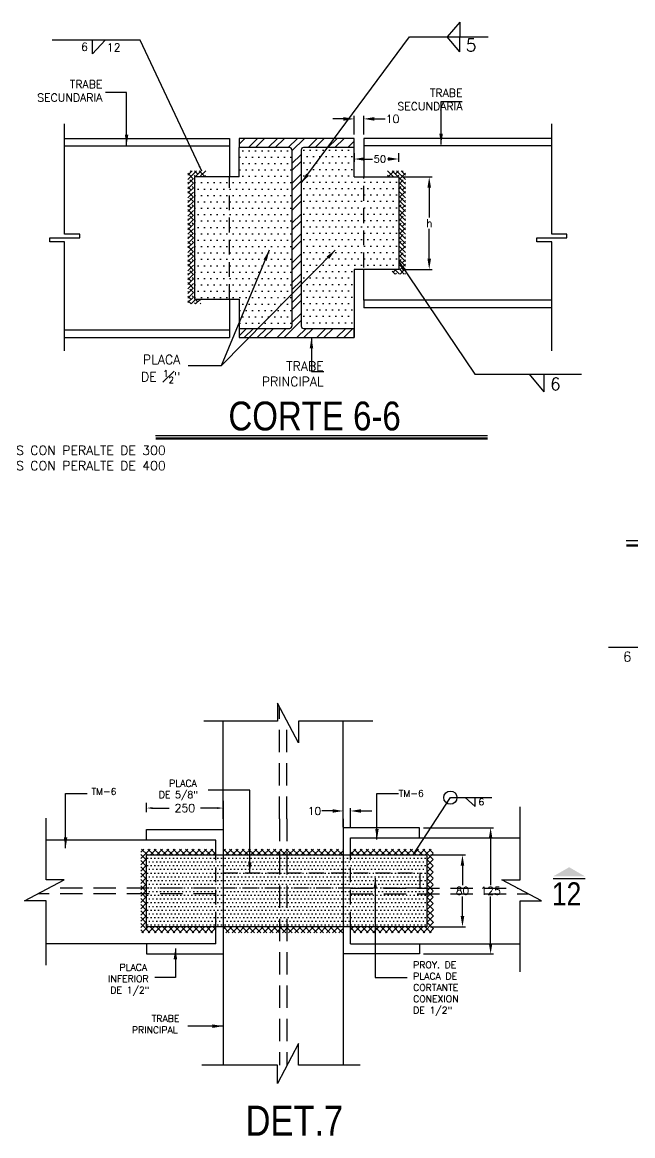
# Model space of a CAD drawing. Header units: millimetres. Extents: x -478 to -58, y -79 to 80.
# Drawn here: x -380.86 to -370.55, y 34.33 to 53.12 of the extents above; entities that cross this region are included whole.
import ezdxf

# ---------------------------------------------------------------- set-up
doc = ezdxf.new("R2010")
doc.units = ezdxf.units.MM
doc.header["$MEASUREMENT"] = 0
doc.linetypes.add('DASHED2', pattern=[0.375, 0.25, -0.125])
doc.layers.get('Defpoints').update_dxf_attribs({"color": 71})
for name, color, linetype in [('cimentacion', 2, 'Continuous'), ('L1', 1, 'Continuous'), ('MUROS', 4, 'Continuous'), ('PROY', 2, 'DASHED2'), ('texto', 5, 'Continuous')]:
    doc.layers.add(name, color=color, linetype=linetype)
doc.styles.add('GRAN', font='swissck.ttf', dxfattribs={"height": 0.3})
doc.styles.add('PEQ', font='simplex.shx', dxfattribs={"height": 0.09})
doc.styles.add('ROMANS', font='simplex.shx')
doc.dimstyles.new('STANDARD$0', dxfattribs={"dimtxt": 0.135, "dimasz": 0.095, "dimexe": 0.09, "dimexo": 0.05, "dimgap": 0.09, "dimtad": 0, "dimtih": 1, "dimtoh": 1, "dimdec": 0, "dimlfac": 100, "dimzin": 0, "dimdsep": 46, "dimtxsty": 'ROMANS', "dimcen": 0.09, "dimclrd": 1, "dimclre": 1, "dimclrt": 5, "dimadec": 0, "dimazin": 0, "dimtfac": 1, "dimtdec": 0, "dimtofl": 0, "dimtmove": 0, "dimatfit": 1, "dimfxl": 1, "dimtolj": 1, "dimtzin": 0, "dimarcsym": 0})
doc.dimstyles.new('STANDARD$7', dxfattribs={"dimtxt": 0.6, "dimasz": 0.09, "dimexe": 0.18, "dimexo": 0.0625, "dimgap": 0.09, "dimtad": 0, "dimtih": 1, "dimtoh": 1, "dimzin": 0, "dimdsep": 46, "dimtxsty": 'PEQ', "dimcen": 0.09, "dimclrd": 1, "dimclre": 1, "dimadec": 0, "dimazin": 0, "dimtfac": 1, "dimtdec": 4, "dimtofl": 0, "dimtmove": 0, "dimatfit": 1, "dimfxl": 1, "dimtolj": 1, "dimtzin": 0, "dimarcsym": 0})
pattern_1 = [(45, (-10.7751, -1.048785), (-0.053033009, 0.053033009), []), (135, (-10.7751, -1.048785), (-0.053033009, -0.053033009), [])]

# ---------------------------------------------------------------- blocks, each defined once
blk = doc.blocks.new('*D171')
at = {"layer": 'Defpoints', "color": 0}
for p in [(-374.504, 50.51), (-373.988, 50.51), (-374.504, 48.949)]:
    blk.add_point(p, dxfattribs=at)
at = {"layer": 'texto', "color": 1, "lineweight": -2}
for p, q in [((-374.441, 50.51), (-373.938, 50.51)), ((-373.988, 50.33), (-373.988, 49.827)), ((-373.988, 49.129), (-373.988, 49.632)), ((-374.441, 48.949), (-373.938, 48.949))]:
    blk.add_line(p, q, dxfattribs=at)
at = {"layer": 'texto', "color": 1}
for points in [[(-374.018, 50.33), (-373.958, 50.33), (-373.988, 50.51)], [(-374.018, 49.129), (-373.958, 49.129), (-373.988, 48.949)]]:
    blk.add_solid(points, dxfattribs=at)
at = {"layer": 'texto', "insert": (-373.988, 49.729), "char_height": 0.09, "attachment_point": 5, "style": 'PEQ'}
blk.add_mtext('\\A1;{\\H1.5x;h}', dxfattribs=at)
blk = doc.blocks.new('*D172')
at = {"layer": 'Defpoints', "color": 0}
for p in [(-375.256, 50.971), (-374.504, 50.971), (-374.504, 50.812)]:
    blk.add_point(p, dxfattribs=at)
at = {"layer": 'texto', "color": 1, "lineweight": -2}
for p, q in [((-375.256, 50.909), (-375.256, 50.762)), ((-375.076, 50.812), (-374.948, 50.812)), ((-374.684, 50.812), (-374.694, 50.812)), ((-374.504, 50.909), (-374.504, 50.762))]:
    blk.add_line(p, q, dxfattribs=at)
at = {"layer": 'texto', "color": 1}
for points in [[(-375.076, 50.842), (-375.076, 50.782), (-375.256, 50.812)], [(-374.684, 50.842), (-374.684, 50.782), (-374.504, 50.812)]]:
    blk.add_solid(points, dxfattribs=at)
at = {"layer": 'texto', "insert": (-374.821, 50.812), "char_height": 0.09, "attachment_point": 5, "style": 'PEQ'}
blk.add_mtext('\\A1;{\\H1.3333x;50}', dxfattribs=at)
blk = doc.blocks.new('*D173')
at = {"layer": 'Defpoints', "color": 0}
for p in [(-375.093, 51.489), (-375.256, 51.16), (-375.093, 51.16)]:
    blk.add_point(p, dxfattribs=at)
at = {"layer": 'texto', "color": 1, "lineweight": -2}
for p, q in [((-375.436, 51.489), (-375.616, 51.489)), ((-375.256, 51.223), (-375.256, 51.539)), ((-375.093, 51.223), (-375.093, 51.539)), ((-374.913, 51.489), (-374.733, 51.489))]:
    blk.add_line(p, q, dxfattribs=at)
at = {"layer": 'texto', "color": 1}
for points in [[(-375.436, 51.519), (-375.436, 51.459), (-375.256, 51.489)], [(-374.913, 51.519), (-374.913, 51.459), (-375.093, 51.489)]]:
    blk.add_solid(points, dxfattribs=at)
at = {"layer": 'texto', "insert": (-374.607, 51.489), "char_height": 0.09, "attachment_point": 5, "style": 'PEQ'}
blk.add_mtext('\\A1;{\\H1.5x;10}', dxfattribs=at)
blk = doc.blocks.new('*D218')
at = {"layer": 'Defpoints', "color": 0}
for p in [(-375.44, 39.811), (-375.44, 39.477), (-375.317, 39.477)]:
    blk.add_point(p, dxfattribs=at)
at = {"layer": 'texto', "color": 1, "lineweight": -2}
for p, q in [((-375.44, 39.539), (-375.44, 39.861)), ((-375.317, 39.539), (-375.317, 39.861)), ((-375.62, 39.811), (-375.8, 39.811)), ((-375.137, 39.811), (-374.957, 39.811))]:
    blk.add_line(p, q, dxfattribs=at)
at = {"layer": 'texto', "color": 1}
for points in [[(-375.62, 39.841), (-375.62, 39.781), (-375.44, 39.811)], [(-375.137, 39.841), (-375.137, 39.781), (-375.317, 39.811)]]:
    blk.add_solid(points, dxfattribs=at)
at = {"layer": 'texto', "insert": (-375.923, 39.811), "char_height": 0.09, "attachment_point": 5, "style": 'PEQ'}
blk.add_mtext('\\A1;{\\H1.4444x;10}', dxfattribs=at)
blk = doc.blocks.new('*D235')
at = {"layer": 'Defpoints', "color": 0}
for p in [(-377.468, 39.86), (-378.758, 39.743), (-377.468, 39.678)]:
    blk.add_point(p, dxfattribs=at)
at = {"layer": 'L1', "color": 1, "lineweight": -2}
for p, q in [((-378.758, 39.793), (-378.758, 39.95)), ((-378.663, 39.86), (-378.377, 39.86)), ((-377.563, 39.86), (-377.85, 39.86)), ((-377.468, 39.728), (-377.468, 39.95))]:
    blk.add_line(p, q, dxfattribs=at)
at = {"layer": 'L1', "color": 1}
for points in [[(-378.663, 39.876), (-378.663, 39.844), (-378.758, 39.86)], [(-377.563, 39.876), (-377.563, 39.844), (-377.468, 39.86)]]:
    blk.add_solid(points, dxfattribs=at)
at = {"layer": 'L1', "color": 5, "insert": (-378.113, 39.86), "char_height": 0.135, "attachment_point": 5, "style": 'ROMANS'}
blk.add_mtext('\\A1;250', dxfattribs=at)
blk = doc.blocks.new('*D236')
at = {"layer": 'Defpoints', "color": 0}
for p in [(-374.027, 39.068), (-373.427, 39.068), (-374.027, 37.857)]:
    blk.add_point(p, dxfattribs=at)
at = {"layer": 'texto', "color": 1, "lineweight": -2}
for p, q in [((-373.965, 39.068), (-373.377, 39.068)), ((-373.427, 38.888), (-373.427, 38.558)), ((-373.427, 38.037), (-373.427, 38.368)), ((-373.965, 37.857), (-373.377, 37.857))]:
    blk.add_line(p, q, dxfattribs=at)
at = {"layer": 'texto', "color": 1}
for points in [[(-373.457, 38.888), (-373.397, 38.888), (-373.427, 39.068)], [(-373.457, 38.037), (-373.397, 38.037), (-373.427, 37.857)]]:
    blk.add_solid(points, dxfattribs=at)
at = {"layer": 'texto', "insert": (-373.427, 38.463), "char_height": 0.09, "attachment_point": 5, "style": 'PEQ'}
blk.add_mtext('\\A1;{\\H1.4444x;80}', dxfattribs=at)
blk = doc.blocks.new('*D237')
at = {"layer": 'Defpoints', "color": 0}
for p in [(-374.15, 39.528), (-372.952, 39.528), (-374.15, 37.398)]:
    blk.add_point(p, dxfattribs=at)
at = {"layer": 'texto', "color": 1, "lineweight": -2}
for p, q in [((-374.087, 39.528), (-372.902, 39.528)), ((-372.952, 39.348), (-372.952, 38.56)), ((-372.952, 37.578), (-372.952, 38.365)), ((-374.087, 37.398), (-372.902, 37.398))]:
    blk.add_line(p, q, dxfattribs=at)
at = {"layer": 'texto', "color": 1}
for points in [[(-372.982, 39.348), (-372.922, 39.348), (-372.952, 39.528)], [(-372.982, 37.578), (-372.922, 37.578), (-372.952, 37.398)]]:
    blk.add_solid(points, dxfattribs=at)
at = {"layer": 'texto', "insert": (-372.952, 38.463), "char_height": 0.09, "attachment_point": 5, "style": 'PEQ'}
blk.add_mtext('\\A1;{\\H1.5x;125}', dxfattribs=at)

msp = doc.modelspace()

# ---------------------------------------------------------------- hatches: boundary and pattern name
at = {"layer": 'L1'}
h = msp.add_hatch(dxfattribs=at)
h.set_pattern_fill('STEEL', color=256, scale=1.8975, style=0)
h.set_pattern_definition([(45, (-939.0954, -218.67086), (-0.16771689, 0.16771689), []), (45, (-939.0954, -218.55227), (-0.16771689, 0.16771689), [])])
h.paths.add_polyline_path([(-375.25568, 51.16002), (-377.19757, 51.16002), (-377.19757, 51.00467), (-376.34314, 51.00467, -0.41421356), (-376.3043, 50.96583), (-376.3043, 47.99278, -0.41421356), (-376.34314, 47.95394), (-377.19757, 47.95394), (-377.19757, 47.79859), (-375.25568, 47.79859), (-375.25568, 47.95394), (-376.11011, 47.95394, -0.41421356), (-376.14895, 47.99278), (-376.14895, 50.96583, -0.41421356), (-376.11011, 51.00467), (-375.25568, 51.00467)])
h = msp.add_hatch(dxfattribs=at)
h.set_pattern_fill('DOTS', color=256, scale=1.725, style=0)
h.set_pattern_definition([(0, (-918.72956, -217.39262), (0.05390625, 0.1078125), [0, -0.1078125])])
h.paths.add_polyline_path([(-376.3043, 50.96583, 0.41421356), (-376.34314, 51.00467), (-377.19757, 51.00467), (-377.19757, 50.50953), (-377.3601, 50.50953), (-377.3601, 48.44908), (-377.19757, 48.44908), (-377.19757, 47.95394), (-376.34314, 47.95394, 0.41421356), (-376.3043, 47.99278)])
h.paths.add_polyline_path([(-377.3601, 50.50953), (-377.94968, 50.50953), (-377.94968, 48.44908), (-377.3601, 48.44908)])
h = msp.add_hatch(dxfattribs=at)
h.set_pattern_fill('DOTS', color=256, scale=1.725, style=0)
h.set_pattern_definition([(0, (0, 1.04351), (0.05390625, 0.1078125), [0, -0.1078125])])
h.paths.add_polyline_path([(-374.50357, 50.50953), (-375.25568, 50.50953), (-375.25568, 51.00467), (-376.11011, 51.00467, 0.41421356), (-376.14895, 50.96583), (-376.14895, 47.99278, 0.41421356), (-376.11011, 47.95394), (-375.25568, 47.95394), (-375.25568, 48.94908), (-374.50357, 48.94908)])
h = msp.add_hatch(dxfattribs=at)
h.set_pattern_fill('ANSI37', color=256, scale=0.6, style=0)
h.set_pattern_definition(pattern_1)
h.paths.add_polyline_path([(-377.59129, 39.16803), (-378.8584, 39.16803), (-378.8584, 38.51086), (-378.7584, 38.51086), (-378.7584, 39.06803), (-377.59129, 39.06803)])
h.paths.add_polyline_path([(-377.59129, 37.85731), (-378.7584, 37.85731), (-378.7584, 38.41447), (-378.8584, 38.41447), (-378.8584, 37.75731), (-377.59129, 37.75731)])
h.paths.add_polyline_path([(-378.7584, 38.51086), (-378.8584, 38.51086), (-378.8584, 38.41447), (-378.7584, 38.41447)])
h = msp.add_hatch(dxfattribs=at)
h.set_pattern_fill('ANSI37', color=256, scale=0.6, style=0)
h.set_pattern_definition(pattern_1)
h.paths.add_polyline_path([(-375.44005, 39.16803), (-376.39293, 39.16803), (-376.39293, 39.06803), (-375.44005, 39.06803)])
h.paths.add_polyline_path([(-376.39293, 39.16803), (-376.51542, 39.16803), (-376.51542, 39.06803), (-376.39293, 39.06803)])
h.paths.add_polyline_path([(-376.51542, 39.16803), (-377.4683, 39.16803), (-377.4683, 39.06803), (-376.51542, 39.06803)])
h = msp.add_hatch(dxfattribs=at)
h.set_pattern_fill('ANSI37', color=256, scale=0.6, style=0)
h.set_pattern_definition([(135, (-742.127095, -1.048785), (0.053033009, 0.053033009), []), (45, (-742.127095, -1.048785), (0.053033009, -0.053033009), [])])
h.paths.add_polyline_path([(-375.3109, 39.16803), (-373.9208, 39.16803), (-373.92057, 38.83945), (-373.92055, 38.51086), (-374.02745, 38.51086), (-374.02745, 38.78945), (-374.02745, 39.06803), (-375.3109, 39.06803)])
h.paths.add_polyline_path([(-375.3109, 37.85731), (-374.02745, 37.85731), (-374.02745, 38.41447), (-373.92024, 38.41447), (-373.91434, 37.75731), (-375.3109, 37.75731)])
h.paths.add_polyline_path([(-374.02745, 38.51086), (-373.92055, 38.51086), (-373.92024, 38.41447), (-374.02745, 38.41447)])
h = msp.add_hatch(dxfattribs=at)
h.set_pattern_fill('DOTS', color=256, style=0)
h.set_pattern_definition([(0, (-10.7751, -1.048785), (0.03125, 0.0625), [0, -0.0625])])
h.paths.add_polyline_path([(-377.59129, 39.06803), (-378.7584, 39.06803), (-378.7584, 38.51086), (-377.59129, 38.51086)])
h.paths.add_polyline_path([(-377.59129, 38.51086), (-378.7584, 38.51086), (-378.7584, 38.41447), (-377.59129, 38.41447)])
h.paths.add_polyline_path([(-377.59129, 38.41447), (-378.7584, 38.41447), (-378.7584, 37.85731), (-377.59129, 37.85731)])
h.paths.add_polyline_path([(-376.51542, 38.51086), (-377.4683, 38.51086), (-377.4683, 37.85731), (-376.51542, 37.85731)])
h.paths.add_polyline_path([(-376.51542, 38.7659), (-377.4683, 38.7659), (-377.4683, 38.51086), (-376.51542, 38.51086)])
h.paths.add_polyline_path([(-375.44005, 38.7659), (-376.39293, 38.7659), (-376.39293, 38.51086), (-375.44005, 38.51086)])
h.paths.add_polyline_path([(-375.44005, 39.06803), (-376.39293, 39.06803), (-376.39293, 38.7659), (-375.44005, 38.7659)])
h.paths.add_polyline_path([(-375.44005, 38.51086), (-376.39293, 38.51086), (-376.39293, 37.85731), (-375.44005, 37.85731)])
h.paths.add_polyline_path([(-374.02745, 38.41447), (-375.31706, 38.41447), (-375.31706, 37.85731), (-374.02745, 37.85731)])
h.paths.add_polyline_path([(-374.14795, 38.7659), (-375.31706, 38.7659), (-375.31706, 38.51086), (-374.14795, 38.51086)])
h.paths.add_polyline_path([(-374.02745, 39.06803), (-375.31706, 39.06803), (-375.31706, 38.7659), (-374.14795, 38.7659), (-374.14795, 38.51086), (-374.02745, 38.51086)])
h.paths.add_polyline_path([(-375.31706, 39.06803), (-375.44005, 39.06803), (-375.44005, 38.7659), (-375.31706, 38.7659)])
h.paths.add_polyline_path([(-375.31706, 38.7659), (-375.44005, 38.7659), (-375.44005, 38.51086), (-375.31706, 38.51086)])
h.paths.add_polyline_path([(-375.31706, 38.51086), (-375.44005, 38.51086), (-375.44005, 37.85731), (-375.31706, 37.85731)])
h.paths.add_polyline_path([(-376.51542, 39.06803), (-377.4683, 39.06803), (-377.4683, 38.7659), (-376.51542, 38.7659)])
h.paths.add_polyline_path([(-377.4683, 39.06803), (-377.59129, 39.06803), (-377.59129, 37.85731), (-377.4683, 37.85731)])
h.paths.add_polyline_path([(-376.39293, 39.06803), (-376.51542, 39.06803), (-376.51542, 37.85731), (-376.39293, 37.85731)])
h.paths.add_polyline_path([(-374.02745, 38.51086), (-375.31706, 38.51086), (-375.31706, 38.41447), (-374.02745, 38.41447)])
h = msp.add_hatch(dxfattribs=at)
h.set_pattern_fill('ANSI37', color=256, scale=0.6, style=0)
h.set_pattern_definition([(45, (-10.7751, -2.35951), (-0.053033009, 0.053033009), []), (135, (-10.7751, -2.35951), (-0.053033009, -0.053033009), [])])
h.paths.add_polyline_path([(-375.44005, 37.85731), (-376.39293, 37.85731), (-376.39293, 37.75731), (-375.44005, 37.75731)])
h.paths.add_polyline_path([(-376.39293, 37.85731), (-376.51542, 37.85731), (-376.51542, 37.75731), (-376.39293, 37.75731)])
h.paths.add_polyline_path([(-376.51542, 37.85731), (-377.4683, 37.85731), (-377.4683, 37.75731), (-376.51542, 37.75731)])
at = {"layer": 'texto'}
h = msp.add_hatch(dxfattribs=at)
h.set_pattern_fill('ANSI38', color=256, scale=0.017116, style=0)
h.set_pattern_definition([(45, (-4021.86106, -2220.179186), (-0.0384271305, 0.0384271305), []), (135, (-4021.86106, -2220.179186), (-0.11528139154, 0.0384271305), [0.1358604228, -0.0815162537])])
h.paths.add_polyline_path([(-378.06241, 50.61196), (-377.7608, 50.61196), (-377.7608, 50.5255), (-377.96881, 50.5255), (-377.96881, 48.43576), (-377.8413, 48.43576), (-377.8413, 48.36697), (-378.06241, 48.36697)])
h = msp.add_hatch(dxfattribs=at)
h.set_pattern_fill('ANSI38', color=256, scale=0.017116, style=0)
h.set_pattern_definition([(135, (3269.40781, -2220.179186), (0.0384271305, 0.0384271305), []), (45, (3269.40781, -2220.179186), (0.11528139154, 0.0384271305), [0.1358604228, -0.0815162537])])
h.paths.add_polyline_path([(-374.39084, 50.61196), (-374.69245, 50.61196), (-374.69245, 50.50953), (-374.50357, 50.50953), (-374.50357, 48.94908), (-374.61195, 48.94908), (-374.61195, 48.87111), (-374.39084, 48.87093)])

# ---------------------------------------------------------------- linework, layer by layer
at = {"layer": 'cimentacion', "linetype": 'DASHED2', "ltscale": 1.5}
for p, q in [((-376.51542, 39.67761), (-376.51542, 41.56839)), ((-376.39293, 39.67761), (-376.39293, 41.32578)), ((-376.51542, 39.67761), (-376.51542, 35.52085)), ((-376.39293, 39.67761), (-376.39293, 35.52085)), ((-377.59129, 38.41447), (-380.59331, 38.41447)), ((-377.59129, 38.51086), (-380.41183, 38.51086)), ((-375.31706, 38.51086), (-372.49652, 38.51086)), ((-375.31706, 38.41447), (-372.31504, 38.41447))]:
    msp.add_line(p, q, dxfattribs=at)
at = {"layer": 'cimentacion', "linetype": 'DASHED2'}
for p, q in [((-377.59129, 37.85731), (-377.59129, 39.06803)), ((-375.31706, 37.85731), (-375.31706, 39.06803))]:
    msp.add_line(p, q, dxfattribs=at)
for points in [[(-377.4683, 38.7659), (-376.51542, 38.7659)], [(-376.39293, 38.7659), (-374.14795, 38.7659), (-374.14795, 38.51086), (-376.39293, 38.51086)], [(-376.51542, 38.51086), (-377.4683, 38.51086)]]:
    msp.add_lwpolyline(points, dxfattribs=at)
at = {"layer": 'L1', "color": 1}
for p, q in [((-373.47227, 53.11958), (-373.68553, 52.87127)), ((-373.47227, 53.11958), (-373.47227, 52.87127)), ((-379.67291, 52.5872), (-379.45964, 52.81608)), ((-379.67291, 52.5872), (-379.67291, 52.81608)), ((-373.47227, 52.62296), (-373.68553, 52.87127)), ((-373.47227, 52.62296), (-373.47227, 52.87127)), ((-372.04828, 46.88215), (-372.29713, 47.18059)), ((-372.04828, 46.88215), (-372.04828, 47.18059)), ((-369.5252, 42.57051), (-370.96187, 42.57051))]:
    msp.add_line(p, q, dxfattribs=at)
at = {"layer": 'L1'}
for p, q in [((-380.14242, 49.54364), (-380.14242, 51.40805)), ((-371.92018, 49.54364), (-371.92018, 51.40805)), ((-380.39146, 49.41498), (-380.39146, 49.47931)), ((-380.39146, 49.47931), (-379.88776, 49.47931)), ((-380.14242, 49.41498), (-380.39146, 49.41498)), ((-379.88776, 49.54364), (-380.14242, 49.54364)), ((-380.14242, 47.57812), (-380.14242, 49.41498)), ((-379.88776, 49.47931), (-379.88776, 49.54364)), ((-372.16922, 49.41498), (-372.16922, 49.47931)), ((-372.16922, 49.47931), (-371.66552, 49.47931)), ((-371.92018, 49.41498), (-372.16922, 49.41498)), ((-371.66552, 49.54364), (-371.92018, 49.54364)), ((-371.92018, 47.57812), (-371.92018, 49.41498)), ((-371.66552, 49.47931), (-371.66552, 49.54364)), ((-376.19309, 40.96151), (-376.54905, 41.63171)), ((-376.54905, 41.63171), (-376.54905, 41.32578)), ((-376.54905, 41.32578), (-377.79316, 41.32578)), ((-374.94196, 41.32578), (-376.19309, 41.32578)), ((-376.19309, 41.32578), (-376.19309, 40.96151)), ((-373.38134, 40.03587), (-373.215, 39.88552)), ((-373.215, 39.88552), (-373.215, 40.03587)), ((-372.45543, 38.65153), (-372.45543, 39.88263)), ((-380.45292, 38.65153), (-380.45292, 39.68878)), ((-378.7584, 39.31679), (-378.7584, 39.49753)), ((-378.7584, 39.49753), (-377.4683, 39.49753)), ((-374.14995, 39.52753), (-375.44005, 39.52753)), ((-374.14995, 39.35679), (-374.14995, 39.52753)), ((-380.81719, 38.29556), (-380.14699, 38.65153)), ((-380.14699, 38.65153), (-380.45292, 38.65153)), ((-372.09116, 38.29556), (-372.76136, 38.65153)), ((-372.76136, 38.65153), (-372.45543, 38.65153)), ((-380.45292, 38.29556), (-380.81719, 38.29556)), ((-380.45292, 37.20652), (-380.45292, 38.29556)), ((-372.45543, 37.09667), (-372.45543, 38.29556)), ((-372.45543, 38.29556), (-372.09116, 38.29556)), ((-378.7584, 37.85731), (-378.7584, 37.81167)), ((-378.7584, 37.56855), (-378.7584, 37.3978)), ((-378.7584, 37.3978), (-377.4683, 37.3978)), ((-374.14995, 37.3978), (-375.44005, 37.3978)), ((-374.14995, 37.56855), (-374.14995, 37.3978)), ((-376.19309, 35.88512), (-376.54905, 35.21492)), ((-376.19309, 35.52085), (-376.19309, 35.88512)), ((-376.54905, 35.52085), (-377.82392, 35.52085)), ((-376.54905, 35.21492), (-376.54905, 35.52085)), ((-375.15178, 35.52085), (-376.19309, 35.52085))]:
    msp.add_line(p, q, dxfattribs=at)
at = {"layer": 'L1', "color": 1, "extrusion": (0, 1, -2.22045e-16)}
for p, q in [((-380.14242, 51.0328), (-377.3601, 51.0328)), ((-371.92018, 51.0328), (-375.09315, 51.0328)), ((-371.92018, 48.42931), (-375.09315, 48.42931)), ((-380.14242, 47.92931), (-377.3601, 47.92931))]:
    msp.add_line(p, q, dxfattribs=at)
at = {"layer": 'L1', "color": 6}
for p, q in [((-378.7584, 39.06803), (-374.02745, 39.06803)), ((-378.7584, 37.85731), (-378.7584, 39.06803)), ((-374.02745, 39.06803), (-374.02745, 37.85731)), ((-374.02745, 37.85731), (-378.7584, 37.85731))]:
    msp.add_line(p, q, dxfattribs=at)
at = {"layer": 'L1'}
msp.add_circle((-373.63106, 40.03587), 0.11182, dxfattribs=at)
at = {"layer": 'MUROS', "extrusion": (0, 1, -2.22045e-16)}
for p, q in [((-380.14242, 51.16002), (-377.3601, 51.16002)), ((-377.3601, 51.16002), (-377.3601, 50.50953)), ((-375.09315, 51.16002), (-375.09315, 50.50953)), ((-371.92018, 51.16002), (-375.09315, 51.16002)), ((-377.19757, 50.50953), (-377.94968, 50.50953)), ((-377.94968, 50.50953), (-377.94968, 48.44908)), ((-375.25568, 50.50953), (-374.50357, 50.50953)), ((-374.50357, 50.50953), (-374.50357, 48.94908)), ((-374.50357, 48.94908), (-375.25568, 48.94908)), ((-377.94968, 48.44908), (-377.19757, 48.44908)), ((-377.3601, 48.44908), (-377.3601, 47.79859)), ((-371.92018, 48.29859), (-375.09315, 48.29859)), ((-380.14242, 47.79859), (-377.3601, 47.79859))]:
    msp.add_line(p, q, dxfattribs=at)
at = {"layer": 'MUROS'}
for p, q in [((-377.19757, 50.50953), (-377.19757, 51.00467)), ((-375.25568, 50.50953), (-375.25568, 51.00467)), ((-375.25568, 48.94908), (-375.25568, 47.79859)), ((-375.09315, 48.42931), (-375.09315, 48.94908)), ((-377.19757, 48.44908), (-377.19757, 47.79859)), ((-375.09315, 48.42931), (-375.09315, 48.29859))]:
    msp.add_line(p, q, dxfattribs=at)
at = {"layer": 'PROY'}
for p, q in [((-377.3601, 48.44908), (-377.3601, 50.50953)), ((-375.09315, 48.98191), (-375.09315, 50.50953))]:
    msp.add_line(p, q, dxfattribs=at)
at = {"layer": 'texto'}
for p, q in [((-375.25568, 51.16002), (-377.19757, 51.16002)), ((-377.19757, 51.16002), (-377.19757, 51.00467)), ((-375.25568, 51.00467), (-375.25568, 51.16002)), ((-376.34314, 51.00467), (-377.19757, 51.00467)), ((-376.3043, 50.96583), (-376.3043, 47.99278)), ((-376.14895, 50.96583), (-376.14895, 47.99278)), ((-375.25568, 51.00467), (-376.11011, 51.00467)), ((-377.19757, 47.95394), (-376.34314, 47.95394)), ((-377.19757, 47.95394), (-377.19757, 47.79859)), ((-376.11011, 47.95394), (-375.25568, 47.95394)), ((-375.25568, 47.79859), (-375.25568, 47.95394)), ((-377.19757, 47.79859), (-375.25568, 47.79859)), ((-378.6057, 46.14708), (-373.00403, 46.14708)), ((-370.66222, 44.37557), (-366.55262, 44.37557)), ((-377.4683, 39.67761), (-377.4683, 41.32578)), ((-375.44005, 39.67761), (-375.44005, 41.32578)), ((-377.4683, 39.98344), (-377.4683, 35.52085)), ((-375.44005, 39.67761), (-375.44005, 35.52085)), ((-377.59129, 39.31679), (-380.45292, 39.31679)), ((-377.59129, 39.06803), (-377.59129, 39.31679)), ((-375.31706, 39.35679), (-372.45543, 39.35679)), ((-375.31706, 39.06803), (-375.31706, 39.35679)), ((-371.35767, 38.66535), (-371.89498, 38.66535)), ((-377.59129, 37.56855), (-377.59129, 37.85731)), ((-375.31706, 37.56855), (-375.31706, 37.85731)), ((-377.59129, 37.56855), (-380.45292, 37.56855)), ((-375.31706, 37.56855), (-372.45543, 37.56855))]:
    msp.add_line(p, q, dxfattribs=at)
at = {"layer": 'texto', "const_width": 0.03947}
for points in [[(-378.6057, 46.09445), (-373.00403, 46.09445)], [(-370.66222, 44.2904), (-366.55262, 44.2904)]]:
    msp.add_lwpolyline(points, dxfattribs=at)
at = {"layer": 'texto'}
for centre, start, end in [((-376.34314, 50.96583), 0, 90), ((-376.11011, 50.96583), 90, 180), ((-376.34314, 47.99278), 270, 0), ((-376.34314, 47.99278), 270, 0), ((-376.11011, 47.99278), 180, 270), ((-376.11011, 47.99278), 180, 270)]:
    msp.add_arc(centre, 0.03884, start, end, dxfattribs=at)
msp.add_solid([(-371.35767, 38.70732), (-371.62632, 38.86155), (-371.89498, 38.70732)], dxfattribs=at)

# ---------------------------------------------------------------- texts
at = {"layer": 'L1', "color": 5, "char_height": 0.135, "style": 'ROMANS'}
for insert, attachment_point in [((-378.09726, 43.7583), 6), ((-378.09726, 43.7583), 6), ((-375.79997, 43.55243), 4), ((-374.56086, 43.49152), 4), ((-372.74103, 41.98642), 4), ((-373.79256, 41.59191), 4), ((-373.81005, 37.85318), 4), ((-372.76319, 36.22719), 4)]:
    msp.add_mtext('\\A1;', dxfattribs=dict(at, insert=insert, attachment_point=attachment_point))
at = {"layer": 'texto'}
for s, height, style, p in [('5', 0.21116, 'PEQ', (-373.37141, 52.62845)), ('6', 0.20782, 'PEQ', (-371.94652, 46.91156)), ('CORTE 6-6', 0.486124, 'GRAN', (-377.37689, 46.23259)), ('6', 0.1656, 'PEQ', (-370.71684, 42.33203)), ('12', 0.388283, 'GRAN', (-371.91688, 38.21842)), ('DET.7', 0.50726, 'GRAN', (-377.08689, 34.33081))]:
    msp.add_text(s, height=height, dxfattribs=dict(at, style=style)).set_placement(p)
at = {"layer": 'texto', "style": 'PEQ'}
for s, p in [('6', (-379.86401, 52.63778)), ('12', (-379.42993, 52.62882))]:
    msp.add_text(s, height=0.135, rotation=360, dxfattribs=at).set_placement(p)
for s, insert, char_height, attachment_point in [('\\A1;TRABE\\PSECUNDARIA', (-379.50476, 51.95994), 0.135, 6), ('\\A1;TRABE\\PSECUNDARIA', (-373.42598, 51.81376), 0.135, 6), ('\\A1;PLACA\\PDE {\\H0.7x;\\S1#2;}"', (-378.18892, 47.26764), 0.15525, 6), ('\\A1;TRABE\\PPRINCIPAL', (-375.76911, 47.18657), 0.15525, 6), ('\\A1;h=250 PARA TRABES CON PERALTE DE 300\\Ph=350 PARA TRABES CON PERALTE DE 400', (-378.43359, 45.76666), 0.15525, 6), ('\\A1;\\pi-0.53004;PLACA\\P\\pi-0.70489;DE 5/8"', (-377.84742, 40.16326), 0.11475, 4), ('\\A1;TM-6', (-379.68967, 40.13921), 0.11475, 4), ('\\A1;TM-6', (-374.50319, 40.10716), 0.11475, 4), ('\\A1;6', (-373.15757, 39.96459), 0.11475, 4), ('\\A1;\\pi-0.53004;PLACA \\P\\pi-0.72129;INFERIOR\\P\\pi-0.68304;DE 1/2"', (-378.68679, 36.96071), 0.11475, 4), ('\\A1;PROY. DE \\PPLACA DE \\PCORTANTE\\PCONEXION\\PDE 1/2"', (-374.25933, 36.81214), 0.11475, 4), ('\\A1;\\pi-0.51911;TRABE \\P\\pi-0.85243;PRINCIPAL', (-378.15308, 36.21213), 0.11475, 4)]:
    msp.add_mtext(s, dxfattribs=dict(at, insert=insert, char_height=char_height, attachment_point=attachment_point))

# ---------------------------------------------------------------- dimensions: what is measured, and where the dimension line sits
at = {"layer": 'L1'}
dim = msp.add_linear_dim(base=(-377.4683, 39.85973), p1=(-378.7584, 39.74337), p2=(-377.4683, 39.67761), text='250', dimstyle='STANDARD$0', dxfattribs=at)
dim.commit()
dim.dimension.update_dxf_attribs({"geometry": '*D235', "text_midpoint": (-378.11335, 39.85973)})
at = {"layer": 'texto'}
for base, p1, p2, text, picture, middle in [((-375.09315, 51.48877), (-375.25568, 51.16002), (-375.09315, 51.16002), '{\\H1.5x;10}', '*D173', (-374.60672, 51.48877)), ((-375.44005, 39.81127), (-375.31706, 39.47679), (-375.44005, 39.47679), '{\\H1.4444x;10}', '*D218', (-375.92291, 39.81127))]:
    dim = msp.add_linear_dim(base=base, p1=p1, p2=p2, text=text, dimstyle='STANDARD$0', override={"dimtxt": 0.135, "dimasz": 0.18, "dimexe": 0.05, "dimexo": 0.0625, "dimgap": 0.03, "dimtxsty": 'PEQ', "dimclrt": 256}, dxfattribs=at)
    dim.commit()
    dim.dimension.update_dxf_attribs({"geometry": picture, "text_midpoint": middle})
dim = msp.add_linear_dim(base=(-374.50357, 50.81224), p1=(-375.25568, 50.97118), p2=(-374.50357, 50.97118), text='{\\H1.3333x;50}', dimstyle='STANDARD$0', override={"dimtxt": 0.135, "dimasz": 0.18, "dimexe": 0.05, "dimexo": 0.0625, "dimgap": 0.03, "dimtxsty": 'PEQ', "dimclrt": 256}, dxfattribs=at)
dim.commit()
dim.dimension.update_dxf_attribs({"geometry": '*D172', "text_midpoint": (-374.82106, 50.81224), "dimtype": 160})
for base, p1, p2, text, override, picture, middle in [((-373.98817, 50.50953), (-374.50357, 48.94908), (-374.50357, 50.50953), '{\\H1.5x;h}', {"dimtxt": 0.135, "dimasz": 0.18, "dimexe": 0.05, "dimexo": 0.0625, "dimgap": 0.03, "dimtxsty": 'PEQ', "dimclrt": 256}, '*D171', (-373.98817, 49.72931)), ((-372.95205, 39.52753), (-374.14995, 37.3978), (-374.14995, 39.52753), '{\\H1.5x;125}', {"dimasz": 0.18, "dimexe": 0.05, "dimexo": 0.0625, "dimgap": 0.03, "dimtxsty": 'PEQ', "dimclrt": 256}, '*D237', (-372.95205, 38.46267)), ((-373.42743, 39.06803), (-374.02745, 37.85731), (-374.02745, 39.06803), '{\\H1.4444x;80}', {"dimasz": 0.18, "dimexe": 0.05, "dimexo": 0.0625, "dimgap": 0.03, "dimtxsty": 'PEQ', "dimclrt": 256}, '*D236', (-373.42743, 38.46267))]:
    dim = msp.add_linear_dim(base=base, p1=p1, p2=p2, angle=90, text=text, dimstyle='STANDARD$0', override=override, dxfattribs=at)
    dim.commit()
    dim.dimension.update_dxf_attribs({"geometry": picture, "text_midpoint": middle})

# ---------------------------------------------------------------- leaders
at = {"layer": 'L1'}
for points, override in [([(-377.82674, 50.60724), (-378.86511, 52.81608), (-380.34984, 52.81608)], {"dimgap": 0.09, "dimtad": 0, "dimfxl": 0.05}), ([(-376.14895, 50.40247), (-374.31829, 52.87127), (-372.99238, 52.87127)], {"dimasz": 0.18, "dimfxl": 0.05}), ([(-379.09621, 51.04211), (-379.09621, 51.93476), (-379.44968, 51.93476)], {"dimasz": 0.18, "dimfxl": 0.05}), ([(-373.7876, 51.05886), (-373.7876, 51.78196), (-373.43413, 51.78196)], {"dimasz": 0.18, "dimfxl": 0.05}), ([(-375.5728, 49.27417), (-377.49828, 47.32279), (-378.05734, 47.32279)], {"dimasz": 0.18, "dimfxl": 0.05}), ([(-376.68809, 49.27216), (-377.49828, 47.32279)], {"dimasz": 0.18, "dimfxl": 0.05}), ([(-374.50357, 49.08107), (-373.21944, 47.18059), (-371.41866, 47.18059)], {"dimasz": 0.18, "dimfxl": 0.05}), ([(-375.97546, 47.79859), (-375.97546, 47.22733), (-375.76486, 47.22733)], {"dimasz": 0.18, "dimfxl": 0.05}), ([(-366.95793, 40.22727), (-369.5252, 42.57051), (-370.96187, 42.57051)], {"dimasz": 0.18, "dimfxl": 0.05})]:
    msp.add_leader(points, dimstyle='STANDARD$7', override=override, dxfattribs=at)
msp.add_leader([(-374.25677, 39.06803), (-373.63106, 40.03587), (-372.93381, 40.03587)], dimstyle='STANDARD$0', dxfattribs=at)
at = {"layer": 'texto'}
for points in [[(-380.12576, 39.18389), (-380.12576, 40.10396), (-379.76143, 40.10396)], [(-377.01603, 38.7659), (-377.01603, 40.16144), (-377.72127, 40.16144)], [(-374.87016, 39.3293), (-374.87016, 40.10396), (-374.50583, 40.10396)], [(-374.89903, 38.67789), (-374.89903, 36.99829), (-374.3596, 36.99829)], [(-378.27248, 37.48884), (-378.27248, 37.00236), (-378.62179, 37.00236)], [(-377.4672, 36.17927), (-378.06079, 36.17927)]]:
    msp.add_leader(points, dimstyle='STANDARD$7', override={"dimtxt": 0.135, "dimasz": 0.18, "dimexe": 0.05, "dimgap": 0.03, "dimdec": 0, "dimlfac": 100, "dimclrt": 256, "dimtdec": 0}, dxfattribs=at)

doc.saveas('drawing.dxf')
